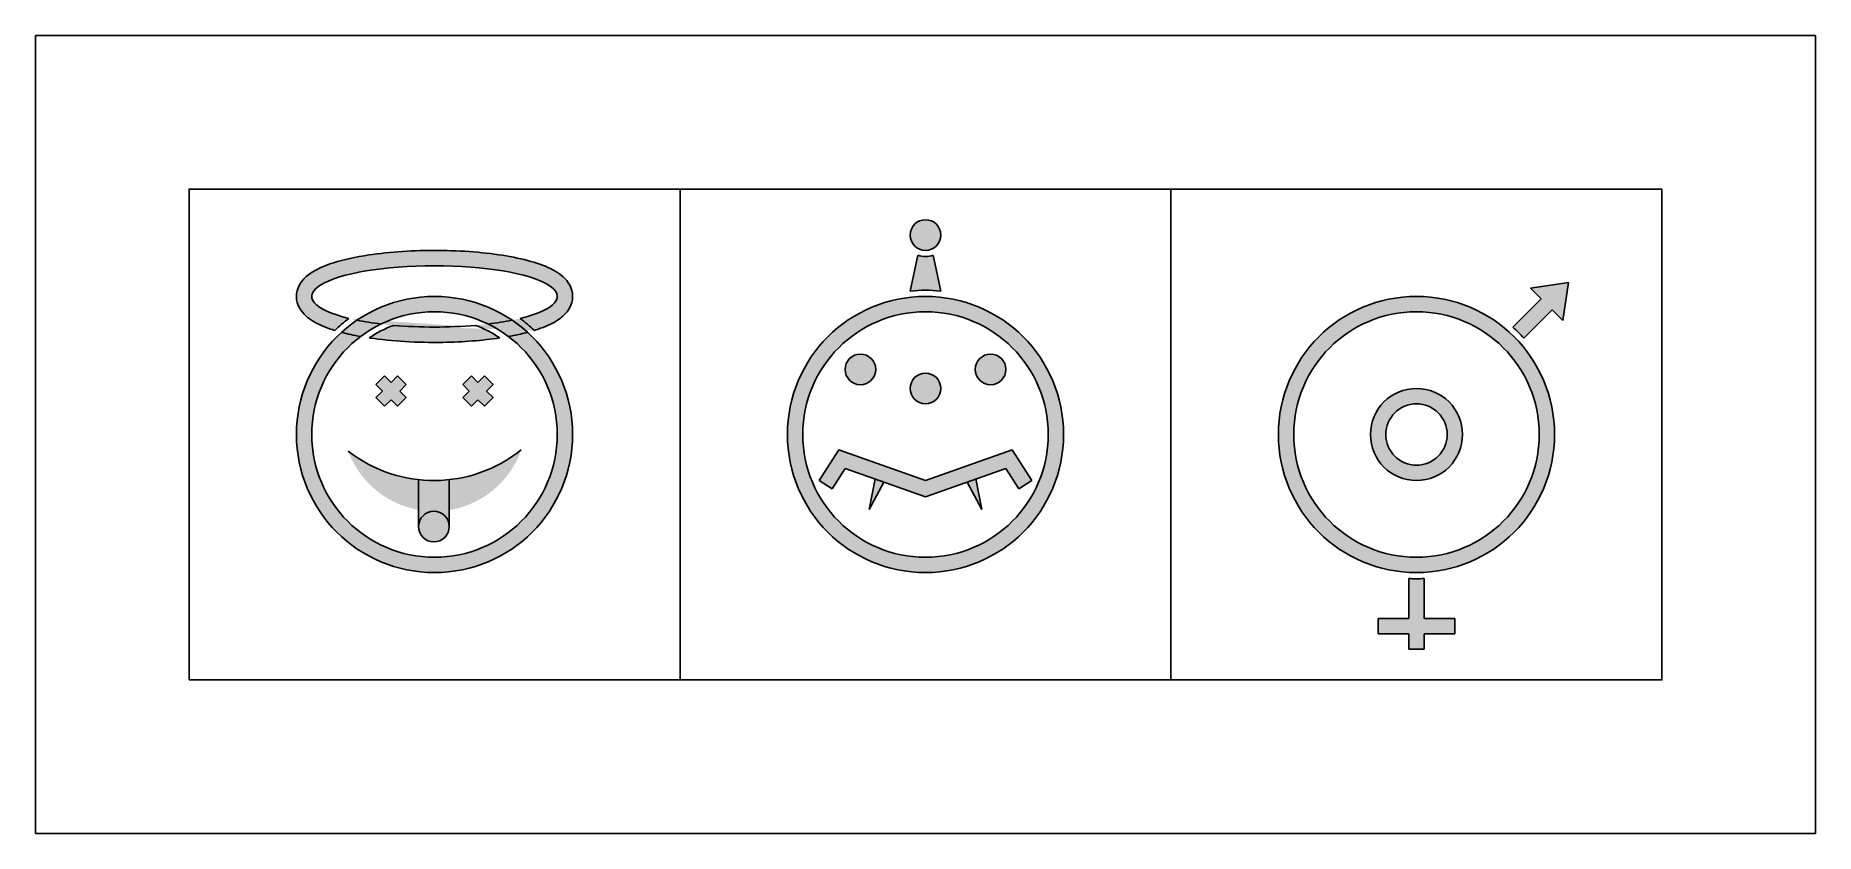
# Model space of a CAD drawing. Header units: millimetres. Extents: x -5 to 5795, y -5 to 2595.
import ezdxf

# ---------------------------------------------------------------- set-up
doc = ezdxf.new("R2010")
doc.units = ezdxf.units.MM
doc.layers.add('limites', color=20, linetype='Continuous', plot=False)

msp = doc.modelspace()

# ---------------------------------------------------------------- hatches: boundary and pattern name
h = msp.add_hatch(color=256)
h.dxf.hatch_style = 1
h.paths.add_polyline_path([(2732.867965644036, 1507.132034355964, 1), (2632.867965644036, 1507.132034355964, 1)], flags=0)
h.paths.add_polyline_path([(2632.867965644036, 1507.132034355964, -1), (2732.867965644036, 1507.132034355964, -1)], flags=0)
h.paths.add_polyline_path([(2945, 1445, -1), (2845, 1445, -1)], flags=0)
h.paths.add_polyline_path([(3057.132034355964, 1507.132034355964, -1), (3157.132034355964, 1507.132034355964, -1)], flags=0)
h.paths.add_polyline_path([(2759.14213562373, 1140), (2711.666666666666, 1050.719095841794), (2730.857864376268, 1150)], flags=0)
h.paths.add_polyline_path([(3059.142135623731, 1150), (3078.333333333333, 1050.719095841794), (3030.857864376269, 1140)], flags=0)
h.paths.add_polyline_path([(3345, 1295, 1), (2445, 1295, 1)])
h.paths.add_polyline_path([(2495, 1295, -1), (3295, 1295, -1)], flags=16)
h.paths.add_polyline_path([(3241.410161513775, 1145), (3199.213920961256, 1118.176926290338), (3156.993265253916, 1184.595598654134), (3059.142135623731, 1150), (3078.333333333333, 1050.719095841794), (3030.857864376269, 1140), (2895, 1091.966991411009), (2759.14213562373, 1140), (2711.666666666666, 1050.719095841794), (2730.857864376268, 1150), (2633.006734746084, 1184.595598654134), (2590.786079038744, 1118.176926290338), (2548.589838486225, 1145), (2612.157287525381, 1245), (2895, 1145), (3177.842712474619, 1245)], flags=0)
h.paths.add_polyline_path([(2944.853900150366, 1762.348465964956), (2919.745743385566, 1879.519864200693, -0.1826521891166596), (2870.254256614434, 1879.519864200693), (2845.146099849634, 1762.348465964956, -0.05318609029678641)])
h.paths.add_polyline_path([(2845, 1945, 1), (2945, 1945, 1)])
h = msp.add_hatch(color=256)
h.dxf.hatch_style = 1
edge = h.paths.add_edge_path()
edge.add_ellipse((1295, 1745), major_axis=(400, 0), ratio=0.25, start_angle=314.2043311014901, end_angle=585.7956688985097, ccw=False)
edge.add_arc((1295.000000000001, 1295), 469.9999999999997, 46.19577505596891, 53.602901732020314, ccw=False)
edge.add_spline(control_points=[(1620.332305179488, 1634.203318389724), (1627.389617341703, 1636.379636183136), (1634.201995786323, 1638.649297983478), (1662.1178425061, 1648.721802661214), (1680.792131478983, 1657.322315755451), (1708.089722483407, 1675.487103475167), (1718.135981253124, 1683.812598421693), (1733.345222839611, 1703.126195029777), (1739.099995263398, 1713.254756788105), (1744.047538119495, 1731.412449529862), (1745, 1738.198596853073), (1745, 1745)], knot_values=[5.601556845701181, 5.601556845701181, 5.601556845701181, 5.601556845701181, 5.677258922240571, 5.677258922240571, 5.9238065307015, 5.9238065307015, 6.088799041244006, 6.088799041244006, 6.215171275710315, 6.215171275710315, 6.283185307179586, 6.283185307179586, 6.283185307179586, 6.283185307179586], degree=3, periodic=0)
edge.add_spline(control_points=[(1745, 1745), (1745, 1758.401204845784), (1741.154385600551, 1771.46441310251), (1729.689673171523, 1792.72369124418), (1722.328356894076, 1801.21878427403), (1706.425062011771, 1815.695695275577), (1697.776719841335, 1821.746617558102), (1668.594354929765, 1838.904825634928), (1645.472404269435, 1848.137381756177), (1592.04400467096, 1864.41113806055), (1561.778858130165, 1871.281363261405), (1462.543019019051, 1888.191158277184), (1384.983671784037, 1894.406720779895), (1228.267759633529, 1895.511349915659), (1149.504529543707, 1890.388253081227), (1038.195288454639, 1873.635930554647), (999.3404548621127, 1865.183937500725), (942.4070951171552, 1847.190161135514), (921.5488911749097, 1838.722722063595), (890.5971116403812, 1820.955959395826), (879.0179936421092, 1812.685409012373), (861.4525867057562, 1793.835268750355), (854.7333355353762, 1784.306923390124), (845.7377682473796, 1761.077793195555), (843.9016904019549, 1747.293475351027), (847.6260992952465, 1721.335122249093), (852.8408075211254, 1709.650219636139), (865.7321557362563, 1690.672818850034), (873.3532253560784, 1683.079776795763), (889.7385211222698, 1669.864929313177), (898.5830914781598, 1664.224195826784), (926.0356702781503, 1649.375323665369), (946.5160424514993, 1641.303417374103), (969.662885286571, 1634.198705467004)], knot_values=[6.283185307179586, 6.283185307179586, 6.283185307179586, 6.283185307179586, 6.417197355637422, 6.417197355637422, 6.55120940409526, 6.55120940409526, 6.685221452553096, 6.685221452553096, 6.970466464655791, 6.970466464655791, 7.255711476758486, 7.255711476758486, 7.825794666598723, 7.825794666598723, 8.39587785643896, 8.39587785643896, 8.755539981678137, 8.755539981678137, 9.014022850278568, 9.014022850278568, 9.195898953340203, 9.195898953340203, 9.328265311115489, 9.328265311115489, 9.460631668890775, 9.460631668890775, 9.592998026666061, 9.592998026666061, 9.725364384441347, 9.725364384441347, 9.857730742216633, 9.857730742216633, 10.10639496471628, 10.10639496471628, 10.10639496471628, 10.10639496471628], degree=3, periodic=0)
edge.add_arc((1295.000000000002, 1295.000000000002), 470.0000000000002, 126.39709826798031, 133.8050373412531, ccw=False)
edge = h.paths.add_edge_path()
edge.add_spline(control_points=[(1082.09643173533, 1609.757161348508), (1082.780504120907, 1609.654759206351), (1083.465617482538, 1609.552860829898), (1156.29582504083, 1598.790484840773), (1239.957975326879, 1593.860617476715), (1387.264873908848, 1596.303391593869), (1451.085719844662, 1601.274201905586), (1507.893656199319, 1609.763865699489)], knot_values=[4.172836455368259, 4.172836455368259, 4.172836455368259, 4.172836455368259, 4.17854369282499, 4.17854369282499, 4.778623513446002, 4.778623513446002, 5.252019425763232, 5.252019425763232, 5.252019425763232, 5.252019425763232], degree=3, periodic=0)
edge.add_arc((1295, 1295), 379.9999999999995, 55.92715593870769, 69.4169682645573)
edge.add_ellipse((1295, 1745), major_axis=(400, 0), ratio=0.25, start_angle=250.4890991490114, end_angle=289.51090085098207, ccw=False)
edge.add_arc((1295.000000000001, 1295), 380.0000000000006, 110.5830317354427, 124.0746483521308)
h = msp.add_hatch(color=256)
h.dxf.hatch_style = 1
edge = h.paths.add_edge_path(flags=17)
edge.add_arc((1295, 1295), 400, 0, 360)
edge = h.paths.add_edge_path()
edge.add_arc((1295, 1295), 450, 0, 360)
h = msp.add_hatch(color=256)
h.dxf.hatch_style = 1
edge = h.paths.add_edge_path(flags=16)
edge.add_arc((4495, 1295), 100, 0, 360)
edge = h.paths.add_edge_path(flags=16)
edge.add_arc((4495, 1295), 150, 0, 360)
edge = h.paths.add_edge_path(flags=17)
edge.add_arc((4495, 1295), 400, 0, 360)
edge = h.paths.add_edge_path()
edge.add_arc((4495, 1295), 450, 0, 360)
edge = h.paths.add_edge_path()
edge.add_line((4370, 645), (4470, 645))
edge.add_line((4470, 645), (4470, 595))
edge.add_line((4470, 595), (4520, 595))
edge.add_line((4520, 595), (4520, 645))
edge.add_line((4520, 645), (4620, 645))
edge.add_line((4620, 645), (4620, 695))
edge.add_line((4620, 695), (4520, 695))
edge.add_line((4520, 695), (4520, 825.6653645851395))
edge.add_arc((4495, 1295), 470, 266.9509131848232, 273.0490868151768, ccw=False)
edge.add_line((4470, 825.6653645851395), (4470, 695))
edge.add_line((4470, 695), (4370, 695))
edge.add_line((4370, 695), (4370, 645))
edge = h.paths.add_edge_path()
edge.add_line((4866.231060122937, 1772.29707730092), (4989.974746830583, 1789.974746830583))
edge.add_line((4989.974746830583, 1789.974746830583), (4972.29707730092, 1666.231060122938))
edge.add_line((4972.29707730092, 1666.231060122938), (4936.941738241592, 1701.586399182265))
edge.add_line((4936.941738241592, 1701.586399182265), (4844.547372877228, 1609.1920338179))
edge.add_arc((4495, 1295), 470, 41.95091318482323, 48.04908681517682)
edge.add_line((4809.1920338179, 1644.547372877228), (4901.586399182264, 1736.941738241592))
edge.add_line((4901.586399182264, 1736.941738241592), (4866.231060122937, 1772.29707730092))
h = msp.add_hatch(color=256)
h.dxf.hatch_style = 1
h.paths.add_polyline_path([(2732.867965644036, 1507.132034355964, 1), (2632.867965644036, 1507.132034355964, 1)])
h.paths.add_polyline_path([(2945, 1445, 1), (2845, 1445, 1)])
h.paths.add_polyline_path([(3157.132034355964, 1507.132034355964, 1), (3057.132034355964, 1507.132034355964, 1)])
h.paths.add_polyline_path([(2759.14213562373, 1140), (2730.857864376268, 1150), (2711.666666666666, 1050.719095841794)])
h.paths.add_polyline_path([(3078.333333333333, 1050.719095841794), (3059.142135623731, 1150), (3030.857864376269, 1140)])
h = msp.add_hatch(color=256)
h.dxf.hatch_style = 1
h.paths.add_polyline_path([(1125.175895529324, 1436.539833223214), (1103.844215107823, 1415.208152801713), (1132.128486355285, 1386.923881554251), (1153.460166776786, 1408.255561975752), (1174.791847198287, 1386.923881554251), (1203.076118445749, 1415.208152801713), (1181.744438024248, 1436.539833223214), (1203.076118445749, 1457.871513644715), (1174.791847198287, 1486.155784892177), (1153.460166776786, 1464.824104470676), (1132.128486355285, 1486.155784892178), (1103.844215107823, 1457.871513644716)])
h = msp.add_hatch(color=256)
h.dxf.hatch_style = 1
h.paths.add_polyline_path([(1464.824104470676, 1436.539833223214), (1486.155784892178, 1457.871513644716), (1457.871513644716, 1486.155784892178), (1436.539833223215, 1464.824104470676), (1415.208152801713, 1486.155784892177), (1386.923881554251, 1457.871513644715), (1408.255561975752, 1436.539833223214), (1386.923881554251, 1415.208152801713), (1415.208152801713, 1386.923881554251), (1436.539833223214, 1408.255561975753), (1457.871513644716, 1386.923881554251), (1486.155784892178, 1415.208152801713)])
h = msp.add_hatch(color=256)
h.dxf.hatch_style = 1
h.paths.add_polyline_path([(1577.842712474619, 1245, -0.1674010160607962), (1298.244146037773, 1145.026312939713, -0.004055382627780919), (1294.999999999984, 1145, -0.1674010160607975), (1013.816572660466, 1240.425241144946, 0.7010411011196902)])
h.paths.add_polyline_path([(1242.924664897377, 994.9952760720214, 0.4059697159915265), (1291.513449354421, 945.0151953328779, 0.001393554723278166), (1293.74309338666, 945.001974772668, 0.4094271918095207), (1342.924664897377, 994.9952760720214, 1)])
h.paths.add_polyline_path([(1293.221196619061, 1045.005273615465, -0.04215966105908431), (1242.924664897377, 1049.554303680102), (1242.924664897377, 994.9952760720214, -0.4160154859678897)])
h.paths.add_polyline_path([(1342.924664897377, 1048.852694602037, -0.04161616763647916), (1293.221132127533, 1044.994397136111, -0.4124779517770362), (1342.924664897377, 994.9952760720214)])
h = msp.add_hatch(color=256)
h.dxf.hatch_style = 1
h.paths.add_polyline_path([(2548.589838486225, 1145), (2590.786079038744, 1118.176926290338), (2633.006734746084, 1184.595598654134), (2895, 1091.966991411009), (3156.993265253916, 1184.595598654134), (3199.213920961256, 1118.176926290338), (3241.410161513775, 1145), (3177.842712474619, 1245), (2895, 1145), (2612.157287525381, 1245)])

# ---------------------------------------------------------------- linework, layer by layer
for p, q in [((2870.254256614434, 1879.519864200693), (2845.146099849634, 1762.348465964956)), ((2944.853900150366, 1762.348465964956), (2919.745743385566, 1879.519864200693)), ((4866.231060122937, 1772.29707730092), (4989.974746830583, 1789.974746830583)), ((4901.586399182264, 1736.941738241592), (4866.231060122937, 1772.29707730092)), ((4972.29707730092, 1666.231060122938), (4989.974746830583, 1789.974746830583)), ((4809.1920338179, 1644.547372877228), (4901.586399182264, 1736.941738241592)), ((4844.547372877228, 1609.1920338179), (4936.941738241592, 1701.586399182265)), ((4936.941738241592, 1701.586399182265), (4972.29707730092, 1666.231060122938)), ((1103.844215107823, 1457.871513644716), (1132.128486355285, 1486.155784892178)), ((1103.844215107823, 1457.871513644716), (1125.175895529324, 1436.539833223214)), ((1132.128486355285, 1486.155784892178), (1153.460166776786, 1464.824104470676)), ((1153.460166776786, 1464.824104470676), (1174.791847198287, 1486.155784892177)), ((1174.791847198287, 1486.155784892177), (1203.076118445749, 1457.871513644715)), ((1181.744438024248, 1436.539833223214), (1203.076118445749, 1457.871513644715)), ((1415.208152801713, 1486.155784892177), (1386.923881554251, 1457.871513644715)), ((1408.255561975752, 1436.539833223214), (1386.923881554251, 1457.871513644715)), ((1436.539833223214, 1464.824104470676), (1415.208152801713, 1486.155784892177)), ((1457.871513644716, 1486.155784892178), (1436.539833223214, 1464.824104470676)), ((1486.155784892178, 1457.871513644716), (1457.871513644715, 1486.155784892178)), ((1486.155784892178, 1457.871513644716), (1464.824104470676, 1436.539833223214)), ((1103.844215107823, 1415.208152801713), (1125.175895529324, 1436.539833223214)), ((1132.128486355285, 1386.923881554251), (1103.844215107823, 1415.208152801713)), ((1132.128486355285, 1386.923881554251), (1153.460166776786, 1408.255561975752)), ((1153.460166776786, 1408.255561975753), (1174.791847198287, 1386.923881554251)), ((1203.076118445749, 1415.208152801713), (1174.791847198287, 1386.923881554251)), ((1181.744438024248, 1436.539833223214), (1203.076118445749, 1415.208152801713)), ((1408.255561975752, 1436.539833223214), (1386.923881554251, 1415.208152801713)), ((1386.923881554251, 1415.208152801713), (1415.208152801713, 1386.923881554251)), ((1436.539833223214, 1408.255561975753), (1415.208152801713, 1386.923881554251)), ((1457.871513644716, 1386.923881554251), (1436.539833223214, 1408.255561975752)), ((1457.871513644716, 1386.923881554251), (1486.155784892178, 1415.208152801713)), ((1486.155784892178, 1415.208152801713), (1464.824104470676, 1436.539833223214)), ((2548.589838486225, 1145), (2612.157287525381, 1245)), ((2612.157287525381, 1245), (2895, 1145)), ((3177.842712474619, 1245), (2895, 1145)), ((3241.410161513775, 1145), (3177.842712474619, 1245)), ((2590.786079038744, 1118.176926290338), (2633.006734746084, 1184.595598654134)), ((2633.006734746084, 1184.595598654134), (2895, 1091.966991411009)), ((3156.993265253916, 1184.595598654134), (2895, 1091.966991411009)), ((3199.213920961256, 1118.176926290338), (3156.993265253916, 1184.595598654134)), ((1242.924664897377, 1144.995276072021), (1242.924664897377, 994.9952760720214)), ((1342.924664897377, 1144.995276072021), (1342.924664897377, 994.9952760720214)), ((2548.589838486225, 1145), (2590.786079038744, 1118.176926290338)), ((2730.857864376268, 1150), (2711.666666666666, 1050.719095841794)), ((2759.14213562373, 1140), (2711.666666666666, 1050.719095841794)), ((3030.857864376269, 1140), (3078.333333333333, 1050.719095841794)), ((3059.142135623731, 1150), (3078.333333333333, 1050.719095841794)), ((3199.213920961256, 1118.176926290338), (3241.410161513775, 1145)), ((4470, 825.6653645851395), (4470, 695)), ((4520, 825.6653645851395), (4520, 695)), ((4470, 695), (4370, 695)), ((4370, 695), (4370, 645)), ((4370, 645), (4470, 645)), ((4470, 645), (4470, 595)), ((4520, 695), (4620, 695)), ((4620, 645), (4520, 645)), ((4520, 595), (4520, 645)), ((4620, 695), (4620, 645)), ((4470, 595), (4520, 595))]:
    msp.add_line(p, q)
msp.add_lwpolyline([(-5, 2595), (5795, 2595), (5795, -5), (-5, -5)], close=True)
for centre, radius in [((2895, 1945), 50), ((1295, 1295), 450), ((2895, 1295), 450), ((4495, 1295), 450), ((1295, 1295), 400), ((2895, 1295), 400), ((4495, 1295), 400), ((2682.867965644036, 1507.132034355964), 50), ((3107.132034355964, 1507.132034355964), 50), ((2895, 1445), 50), ((4495, 1295), 150), ((4495, 1295), 100), ((1292.924664897377, 994.9952760720214), 50)]:
    msp.add_circle(centre, radius)
for centre, radius, start, end in [((2895, 1945), 70, 249.2978087096762, 290.7021912903238), ((2895, 1295), 470, 83.91106005352009, 96.0889399464799), ((1295, 1295), 470, 126.3970982679801, 133.8050373412922), ((1295, 1295), 380, 110.5830317354447, 124.0746483521307), ((1295, 1295), 380, 55.92715593870773, 69.41696826455716), ((1295, 1295), 470, 46.19577505596877, 53.60290173202012), ((4495, 1295), 470, 41.95091318482323, 48.04908681517682), ((1292.924664897377, 1600.869934097196), 455.8746580251751, 232.2478145004568, 308.6816056399645), ((4495, 1295), 470, 266.9509131848232, 273.0490868151768)]:
    msp.add_arc(centre, radius, start, end)
for start_param, end_param in [(5.483900101747423, 10.22406316620154), (4.029074591370493, 4.261362168588055), (4.371859520504774, 5.052918440264491), (5.163415792185628, 5.395703369398888)]:
    msp.add_ellipse((1295, 1745), major_axis=(400, 0), ratio=0.25, start_param=start_param, end_param=end_param)
for points, knots in [([(1620.332305179488, 1634.203318389724), (1627.389617341703, 1636.379636183136), (1634.201995786323, 1638.649297983478), (1662.1178425061, 1648.721802661214), (1680.792131478983, 1657.322315755451), (1708.089722483407, 1675.487103475167), (1718.135981253124, 1683.812598421693), (1733.345222839611, 1703.126195029777), (1739.099995263398, 1713.254756788105), (1744.047538119495, 1731.412449529862), (1745, 1738.198596853073), (1745, 1745), (1745, 1758.401204845784), (1741.154385600551, 1771.46441310251), (1729.689673171523, 1792.72369124418), (1722.328356894076, 1801.21878427403), (1706.425062011771, 1815.695695275577), (1697.776719841335, 1821.746617558102), (1668.594354929765, 1838.904825634928), (1645.472404269435, 1848.137381756177), (1592.04400467096, 1864.41113806055), (1561.778858130165, 1871.281363261405), (1462.543019019051, 1888.191158277184), (1384.983671784037, 1894.406720779895), (1228.267759633529, 1895.511349915659), (1149.504529543707, 1890.388253081227), (1038.195288454639, 1873.635930554647), (999.3404548621127, 1865.183937500725), (942.4070951171552, 1847.190161135514), (921.5488911749097, 1838.722722063595), (890.5971116403812, 1820.955959395826), (879.0179936421092, 1812.685409012373), (861.4525867057562, 1793.835268750355), (854.7333355353762, 1784.306923390124), (845.7377682473796, 1761.077793195555), (843.9016904019549, 1747.293475351027), (847.6260992952465, 1721.335122249093), (852.8408075211254, 1709.650219636139), (865.7321557362563, 1690.672818850034), (873.3532253560784, 1683.079776795763), (889.7385211222698, 1669.864929313177), (898.5830914781598, 1664.224195826784), (926.0356702781503, 1649.375323665369), (946.5160424514993, 1641.303417374103), (969.662885286571, 1634.198705467004)], [5.601556845701181, 5.601556845701181, 5.601556845701181, 5.601556845701181, 5.677258922240571, 5.677258922240571, 5.9238065307015, 5.9238065307015, 6.088799041244006, 6.088799041244006, 6.215171275710315, 6.215171275710315, 6.283185307179586, 6.283185307179586, 6.283185307179586, 6.417197355637422, 6.417197355637422, 6.55120940409526, 6.55120940409526, 6.685221452553096, 6.685221452553096, 6.970466464655791, 6.970466464655791, 7.255711476758486, 7.255711476758486, 7.825794666598723, 7.825794666598723, 8.39587785643896, 8.39587785643896, 8.755539981678137, 8.755539981678137, 9.014022850278568, 9.014022850278568, 9.195898953340203, 9.195898953340203, 9.328265311115489, 9.328265311115489, 9.460631668890775, 9.460631668890775, 9.592998026666061, 9.592998026666061, 9.725364384441347, 9.725364384441347, 9.857730742216633, 9.857730742216633, 10.10639496471628, 10.10639496471628, 10.10639496471628, 10.10639496471628]), ([(1535.883656495995, 1614.335347296724), (1541.297601310401, 1615.298767007581), (1546.631995022239, 1616.29655759638), (1568.037675743126, 1620.504232708314), (1583.395146094114, 1623.989338358326), (1597.886053598513, 1627.806307840202)], [5.331493088705884, 5.331493088705884, 5.331493088705884, 5.331493088705884, 5.378703334067014, 5.378703334067014, 5.524018126702922, 5.524018126702922, 5.524018126702922, 5.524018126702922]), ([(1082.09643173533, 1609.757161348508), (1082.780504120907, 1609.654759206351), (1083.465617482538, 1609.552860829898), (1156.29582504083, 1598.790484840773), (1239.957975326879, 1593.860617476715), (1387.264873908848, 1596.303391593869), (1451.085719844662, 1601.274201905586), (1507.893656199319, 1609.763865699489)], [4.172836455368259, 4.172836455368259, 4.172836455368259, 4.172836455368259, 4.17854369282499, 4.17854369282499, 4.778623513446002, 4.778623513446002, 5.252019425763232, 5.252019425763232, 5.252019425763232, 5.252019425763232])]:
    msp.add_open_spline(points, degree=3, knots=knots)
msp.add_open_spline([(992.1202294714808, 1627.812025931443), (1011.318729784969, 1622.753581027004), (1032.070142112519, 1618.25828350279), (1054.113154656045, 1614.332941834182)], degree=3)
at = {"layer": 'limites'}
for points in [[(495, 495), (2095, 495), (2095, 2095), (495, 2095)], [(2095, 495), (3695, 495), (3695, 2095), (2095, 2095)], [(3695, 495), (5295, 495), (5295, 2095), (3695, 2095)]]:
    msp.add_lwpolyline(points, close=True, dxfattribs=at)

doc.saveas('drawing.dxf')
